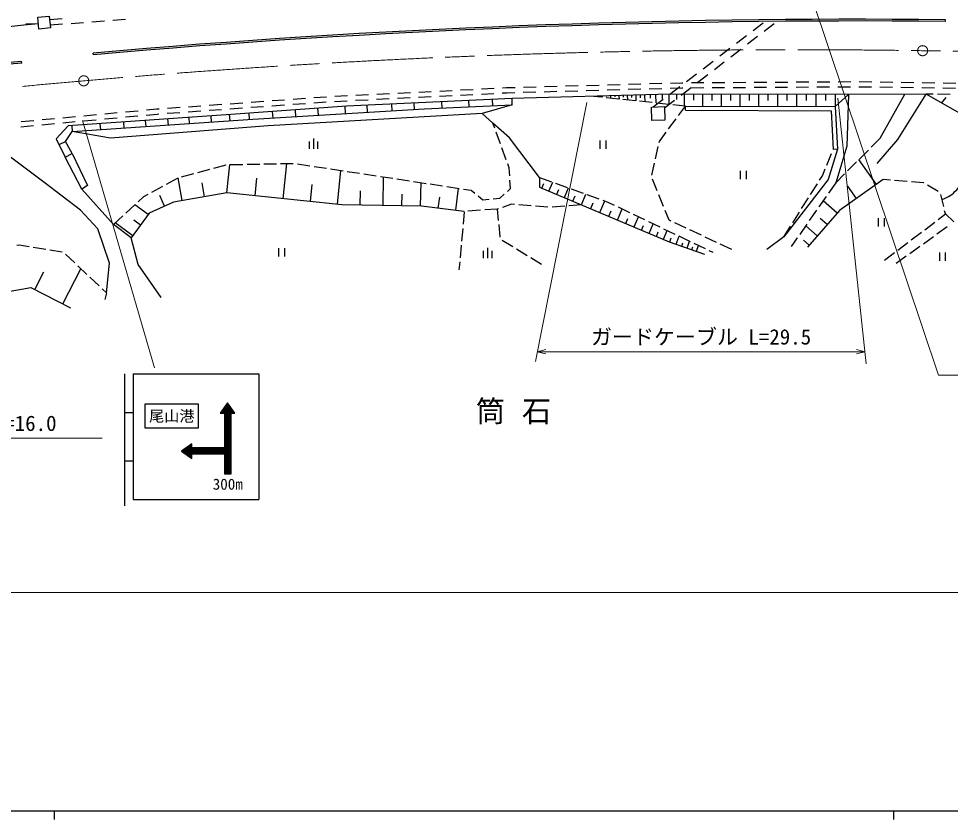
# Model space of a CAD drawing. Units: millimetres, scale not verified. Extents: x 40000 to 680000, y 20000 to 380000.
# Drawn here: x 163777 to 274782, y 204000 to 299466 of the extents above; entities that cross this region are included whole.
import ezdxf
from ezdxf.enums import TextEntityAlignment as Align

# ---------------------------------------------------------------- set-up
doc = ezdxf.new("R2010")
doc.units = ezdxf.units.MM
doc.header["$LTSCALE"] = 1000
doc.linetypes.add('CHAIN', pattern=[18.5, 12, -1.5, 3.5, -1.5])
for name, color, linetype, lineweight in [('M-BGD', 7, 'Continuous', 25), ('M-BMK', 2, 'CHAIN', 13), ('M-STR-HTXT', 7, 'Continuous', 13), ('M-STR-STRC', 7, 'Continuous', 25), ('M-TTL-BAND', 7, 'Continuous', 25)]:
    doc.layers.add(name, color=color, linetype=linetype, lineweight=lineweight)
doc.layers.add('M-BMK-HTXT', color=7, linetype='Continuous')
doc.styles.add('ＭＳ ゴシック', font='')
doc.styles.get('ＭＳ ゴシック').set_extended_font_data('MS Gothic')

msp = doc.modelspace()

# ---------------------------------------------------------------- hatches: boundary and pattern name
at = {"layer": 'M-STR-STRC'}
h = msp.add_hatch(dxfattribs=at)
h.set_pattern_fill('USER', color=256, style=0, pattern_type=2)
h.set_pattern_definition([(45, (188299, 245166), (-141.4214, 141.4214), []), (45, (188299, 245025), (-141.4214, 141.4214), [])])
h.paths.add_polyline_path([(188299, 245166), (188299, 247541), (184424, 247541), (184424, 247041), (183174, 247916), (184424, 248791), (184424, 248291), (188299, 248291), (188299, 252416), (187799, 252416), (188674, 253666), (189549, 252416), (189049, 252416), (189049, 245166)])

# ---------------------------------------------------------------- linework, layer by layer
at = {"layer": 'M-BGD'}
for p, q in [((166142, 298852), (164643, 298815)), ((167469, 299349), (168964, 299462)), ((167524, 298714), (169020, 298828)), ((170017, 298903), (171512, 299017)), ((172510, 299092), (174005, 299205)), ((175002, 299281), (176498, 299394)), ((251288, 298066), (252478, 298980)), ((252611, 297972), (253801, 298886)), ((274205, 299133), (274207, 299333)), ((249305, 296543), (250495, 297457)), ((250628, 296449), (251818, 297363)), ((172682, 295164), (172665, 295363)), ((247323, 295021), (248512, 295934)), ((248646, 294927), (249835, 295840)), ((164148, 294171), (164130, 294371)), ((245340, 293498), (246529, 294412)), ((246663, 293404), (247852, 294318)), ((243357, 291975), (244547, 292889)), ((244680, 291881), (245870, 292795)), ((215437, 290872), (213939, 290797)), ((217934, 290996), (216436, 290922)), ((220431, 291121), (218933, 291046)), ((221908, 291195), (221430, 291171)), ((222929, 291224), (221908, 291195)), ((225428, 291295), (223929, 291252)), ((227927, 291365), (226428, 291323)), ((230426, 291436), (228927, 291394)), ((232896, 290899), (231397, 290857)), ((232925, 291507), (231426, 291464)), ((235395, 290970), (233896, 290928)), ((235424, 291577), (233925, 291535)), ((237894, 291041), (236395, 290998)), ((237923, 291648), (236424, 291606)), ((240393, 291111), (238894, 291069)), ((240422, 291719), (238923, 291676)), ((241374, 290453), (242564, 291366)), ((242790, 291179), (241393, 291140)), ((242780, 291785), (241422, 291747)), ((242697, 290359), (243887, 291272)), ((242921, 291786), (242780, 291785)), ((242892, 291180), (242790, 291179)), ((245392, 291196), (243892, 291186)), ((245421, 291803), (243921, 291793)), ((247892, 291213), (246392, 291203)), ((247921, 291819), (246421, 291809)), ((250392, 291229), (248892, 291219)), ((250421, 291836), (248921, 291826)), ((252892, 291246), (251392, 291236)), ((252921, 291852), (251421, 291842)), ((255392, 291262), (253892, 291252)), ((255421, 291869), (253921, 291859)), ((257892, 291279), (256392, 291269)), ((257921, 291885), (256421, 291875)), ((260392, 291295), (258892, 291285)), ((260421, 291902), (258921, 291892)), ((262892, 291312), (261392, 291302)), ((262921, 291918), (261421, 291908)), ((265392, 291291), (263892, 291313)), ((265420, 291897), (263921, 291919)), ((267891, 291253), (266391, 291276)), ((267920, 291859), (266420, 291882)), ((270391, 291215), (268891, 291238)), ((270420, 291821), (268920, 291844)), ((272891, 291178), (271391, 291200)), ((272919, 291784), (271420, 291806)), ((275390, 291140), (273891, 291163)), ((275419, 291746), (273919, 291769)), ((195470, 289752), (193974, 289645)), ((197963, 289931), (196467, 289824)), ((200457, 290110), (198961, 290003)), ((202953, 290248), (201455, 290173)), ((222590, 289928), (202853, 289036)), ((205421, 289764), (203923, 289689)), ((205450, 290372), (203952, 290298)), ((207918, 289889), (206420, 289814)), ((207947, 290497), (206449, 290422)), ((210415, 290014), (208917, 289939)), ((210444, 290622), (208946, 290547)), ((212912, 290138), (211414, 290064)), ((212941, 290747), (211442, 290672)), ((215409, 290263), (213911, 290188)), ((217906, 290388), (216407, 290313)), ((220402, 290513), (218904, 290438)), ((220184, 289819), (220217, 289086)), ((221932, 290589), (221401, 290563)), ((222900, 290617), (221932, 290589)), ((239913, 290400), (222590, 289928)), ((222590, 289193), (222590, 289928)), ((225399, 290687), (223900, 290645)), ((227898, 290758), (226399, 290716)), ((230397, 290829), (228898, 290786)), ((233275, 290089), (232294, 290193)), ((233294, 290220), (233297, 290086)), ((235264, 289878), (233773, 290036)), ((233794, 290234), (233795, 290167)), ((234293, 290247), (234301, 289980)), ((234793, 290261), (234797, 290127)), ((235293, 290274), (235304, 289874)), ((237253, 289668), (235761, 289825)), ((235793, 290288), (235798, 290088)), ((236293, 290302), (236307, 289768)), ((236792, 290315), (236800, 290048)), ((237292, 290329), (237310, 289661)), ((237826, 290344), (237835, 290010)), ((238360, 290358), (238382, 289548)), ((239009, 290376), (239020, 289971)), ((239392, 288930), (240581, 289844)), ((239657, 290393), (239683, 289410)), ((271881, 290453), (239913, 290400)), ((240444, 290401), (240444, 289909)), ((240715, 288836), (241904, 289749)), ((241230, 290403), (241232, 289246)), ((242156, 290404), (242157, 289826)), ((243081, 290406), (243083, 289050)), ((244165, 290407), (244166, 289730)), ((245250, 290409), (245252, 289030)), ((246353, 290411), (246354, 289721)), ((247457, 290413), (247459, 289023)), ((248569, 290415), (248570, 289720)), ((249680, 290416), (249683, 289017)), ((250800, 290418), (250801, 289718)), ((251920, 290420), (251923, 289010)), ((253048, 290422), (253049, 289717)), ((254176, 290424), (254179, 289003)), ((255313, 290426), (255314, 289716)), ((256449, 290428), (256451, 288997)), ((257594, 290429), (257595, 289714)), ((258739, 290431), (258741, 288990)), ((259892, 290433), (259893, 289713)), ((261045, 290435), (261047, 288983)), ((261067, 288983), (262642, 290438)), ((262642, 290438), (262432, 284259)), ((266421, 285204), (269360, 290449)), ((268521, 285046), (271881, 290453)), ((278601, 286630), (271881, 290453)), ((272752, 290448), (271881, 290453)), ((274752, 290437), (273252, 290445)), ((273722, 289406), (274281, 290062)), ((180227, 288659), (179014, 288545)), ((180508, 288679), (180227, 288659)), ((183002, 288858), (181506, 288750)), ((185495, 289037), (183999, 288929)), ((187989, 289216), (186493, 289108)), ((190454, 288784), (188958, 288677)), ((190483, 289394), (188986, 289287)), ((202853, 289036), (189048, 288038)), ((192947, 288963), (191451, 288856)), ((192976, 289573), (191480, 289466)), ((191672, 287461), (212092, 288721)), ((195441, 289142), (193945, 289035)), ((197935, 289321), (196438, 289214)), ((200428, 289500), (198932, 289393)), ((199399, 288786), (199460, 287941)), ((202924, 289639), (201426, 289564)), ((202623, 289019), (202686, 288140)), ((205264, 289145), (205302, 288302)), ((208201, 289277), (208237, 288483)), ((210872, 289398), (210906, 288648)), ((212092, 288721), (222590, 289193)), ((214146, 289546), (214179, 288815)), ((217364, 289692), (217397, 288959)), ((222590, 289193), (219021, 288143)), ((239242, 289457), (237750, 289615)), ((241231, 289246), (239739, 289404)), ((243220, 289036), (241728, 289194)), ((242407, 287934), (243220, 289036)), ((243218, 288536), (243220, 289036)), ((243220, 289036), (261067, 288983)), ((261067, 288983), (261330, 283891)), ((168062, 287521), (166569, 287381)), ((170551, 287753), (169058, 287614)), ((189048, 288038), (169678, 286673)), ((173040, 287986), (171547, 287847)), ((175501, 287608), (174007, 287468)), ((175529, 288219), (174036, 288079)), ((177990, 287840), (176497, 287701)), ((178019, 288452), (176525, 288312)), ((180277, 288054), (178986, 287934)), ((180479, 288069), (180277, 288054)), ((182973, 288248), (181477, 288141)), ((181522, 287508), (181574, 286771)), ((185467, 288427), (183971, 288319)), ((184061, 287687), (184113, 286945)), ((187960, 288606), (186464, 288498)), ((186668, 287871), (186721, 287123)), ((188873, 288026), (188926, 287273)), ((191197, 288194), (191252, 287432)), ((219021, 288143), (193509, 286673)), ((193987, 288395), (194044, 287607)), ((196710, 288592), (196769, 287775)), ((220281, 286988), (219021, 288143)), ((241220, 286324), (242110, 287531)), ((165544, 286676), (164051, 286536)), ((165573, 287288), (164079, 287148)), ((168033, 286909), (166540, 286769)), ((169678, 286673), (168261, 285151)), ((170523, 287142), (169029, 287002)), ((170100, 286703), (170150, 285991)), ((170150, 285991), (191672, 287461)), ((173012, 287375), (171518, 287235)), ((173470, 286941), (173520, 286221)), ((193509, 286673), (174717, 285204)), ((176277, 287138), (176328, 286413)), ((178864, 287321), (178916, 286590)), ((220497, 286397), (220281, 286988)), ((222275, 285256), (220281, 286988)), ((169363, 284836), (170150, 285991)), ((174717, 285204), (170150, 285991)), ((221185, 284519), (220669, 285928)), ((240123, 284836), (240923, 285922)), ((168261, 285151), (169310, 282947)), ((168587, 284467), (169363, 284836)), ((170150, 283366), (169363, 284836)), ((198436, 283932), (198436, 284807)), ((198936, 283932), (198936, 285182)), ((199436, 283932), (199436, 284807)), ((225845, 280532), (222275, 285256)), ((233019, 284932), (233019, 283932)), ((233769, 283932), (233769, 284932)), ((239651, 282737), (239980, 284201)), ((240090, 284689), (240123, 284836)), ((262432, 284259), (261120, 279902)), ((265362, 284145), (266421, 285204)), ((266054, 282212), (268521, 285046)), ((166791, 279954), (162329, 283314)), ((169310, 282947), (170150, 283366)), ((170150, 283366), (171988, 279587)), ((221873, 282641), (221357, 284050)), ((260064, 282003), (260635, 283391)), ((261330, 283891), (260227, 280269)), ((260825, 283853), (260830, 283866)), ((261330, 283891), (260830, 283866)), ((263948, 282730), (265009, 283791)), ((171305, 279115), (169310, 282947)), ((187050, 281642), (188498, 282033)), ((188592, 278693), (188940, 282061)), ((188995, 282062), (190495, 282092)), ((190995, 282102), (192494, 282131)), ((192994, 282141), (194494, 282170)), ((194994, 282180), (196494, 282209)), ((195306, 277998), (195740, 282195)), ((196989, 282154), (198472, 281929)), ((222223, 281687), (222045, 282172)), ((239211, 280786), (239541, 282250)), ((262534, 281316), (263595, 282377)), ((265972, 279692), (263875, 282658)), ((183188, 280598), (184637, 280990)), ((185119, 281120), (186567, 281511)), ((198967, 281854), (200450, 281628)), ((200944, 281553), (202427, 281328)), ((201763, 277330), (202180, 281366)), ((202921, 281253), (204404, 281028)), ((204899, 280953), (206382, 280728)), ((222285, 280705), (222223, 281687)), ((249753, 281339), (249753, 280339)), ((250503, 280339), (250503, 281339)), ((259545, 280742), (259874, 281541)), ((261120, 279902), (262180, 280963)), ((171148, 276647), (166791, 279954)), ((181393, 279740), (182710, 280458)), ((183253, 277771), (182782, 280488)), ((185922, 278234), (185633, 279903)), ((191949, 278346), (192166, 280444)), ((206876, 280653), (208359, 280428)), ((207200, 277196), (207256, 280596)), ((208853, 280353), (210336, 280128)), ((210831, 280053), (212314, 279828)), ((211674, 277122), (211721, 279918)), ((212808, 279753), (214291, 279528)), ((222380, 279220), (222317, 280206)), ((225845, 280532), (227256, 280022)), ((225845, 280532), (225845, 279377)), ((226106, 279267), (226330, 279797)), ((226954, 278909), (227402, 279969)), ((227726, 279852), (229137, 279343)), ((239870, 278924), (239308, 280315)), ((260227, 280269), (254926, 273445)), ((258135, 278515), (258937, 279782)), ((259205, 280205), (259545, 280742)), ((261120, 279902), (260262, 278671)), ((266789, 280269), (261592, 276595)), ((267641, 280204), (266789, 280269)), ((269635, 280050), (268140, 280165)), ((271566, 279902), (270134, 280012)), ((271621, 279869), (271566, 279902)), ((171988, 279587), (171305, 279115)), ((175085, 274915), (171305, 279115)), ((179637, 278782), (180954, 279500)), ((188575, 278695), (182224, 277592)), ((202276, 277277), (188575, 278695)), ((198534, 277664), (198743, 279682)), ((204480, 277241), (204508, 278941)), ((214786, 279453), (216269, 279228)), ((215876, 276613), (216201, 279238)), ((216763, 279153), (217708, 279010)), ((217708, 279010), (218123, 278658)), ((222003, 278874), (222380, 279220)), ((225845, 279377), (241278, 272868)), ((227881, 278518), (228125, 279097)), ((228807, 278128), (229295, 279285)), ((229607, 279173), (231018, 278663)), ((263600, 278015), (262551, 279497)), ((273344, 278853), (272052, 279615)), ((178017, 277635), (178707, 278275)), ((178707, 278275), (179198, 278543)), ((182224, 277592), (179337, 276280)), ((181166, 277112), (180596, 278367)), ((209437, 277159), (209460, 278557)), ((213776, 276873), (213938, 278185)), ((218505, 278335), (219073, 277855)), ((219073, 277855), (219825, 277932)), ((220323, 277983), (221120, 278065)), ((221120, 278065), (221635, 278536)), ((229817, 277701), (230084, 278333)), ((230828, 277275), (231361, 278539)), ((231488, 278493), (232899, 277983)), ((233036, 276344), (233617, 277724)), ((233369, 277814), (233981, 277592)), ((233981, 277592), (234747, 277226)), ((240619, 277070), (240057, 278461)), ((257065, 276825), (257868, 278092)), ((259977, 278261), (259119, 277030)), ((261297, 276259), (259614, 277740)), ((273990, 277050), (273655, 278512)), ((173195, 274390), (171148, 276647)), ((176551, 276275), (177651, 277295)), ((179221, 276122), (177636, 277282)), ((211777, 277120), (202276, 277277)), ((216869, 276490), (211777, 277120)), ((216864, 276436), (216729, 274942)), ((218810, 276619), (217313, 276520)), ((220806, 276752), (219309, 276653)), ((220944, 276800), (220806, 276752)), ((220806, 276752), (220926, 275405)), ((222485, 277330), (221417, 276963)), ((222855, 277300), (222485, 277330)), ((224848, 277142), (223353, 277261)), ((226842, 276983), (225347, 277102)), ((228835, 277108), (227340, 276982)), ((230828, 277275), (229333, 277150)), ((231932, 276810), (232223, 277499)), ((234088, 275900), (234365, 276558)), ((235140, 275457), (235694, 276772)), ((235198, 277010), (236551, 276362)), ((241278, 275440), (240806, 276607)), ((255995, 275135), (256798, 276403)), ((261592, 276595), (257760, 272238)), ((258833, 276620), (257976, 275389)), ((274190, 276175), (274102, 276563)), ((175085, 274915), (176184, 275935)), ((179337, 276280), (177184, 273340)), ((178292, 274854), (177500, 275434)), ((236117, 275045), (236375, 275655)), ((237001, 276146), (238354, 275498)), ((237095, 274632), (237610, 275854)), ((241496, 275337), (241278, 275440)), ((260113, 274913), (259271, 275653)), ((266179, 275693), (266179, 274693)), ((266929, 274693), (266929, 275693)), ((273313, 275507), (274190, 276175)), ((275188, 275230), (274190, 276175)), ((174612, 270296), (173195, 274390)), ((177184, 273340), (175085, 274915)), ((177364, 273586), (175290, 275105)), ((216684, 274444), (216549, 272950)), ((220971, 274907), (221105, 273413)), ((238003, 274249), (238242, 274817)), ((238805, 275282), (240158, 274634)), ((238911, 273866), (239390, 275001)), ((240599, 273154), (241044, 274209)), ((240609, 274418), (241962, 273770)), ((243305, 274483), (241949, 275123)), ((245114, 273630), (243757, 274270)), ((254926, 273445), (255728, 274713)), ((257690, 274979), (256833, 273748)), ((258928, 273566), (257551, 274778)), ((271721, 274296), (272915, 275205)), ((273186, 273794), (274405, 274668)), ((178024, 270138), (177184, 273340)), ((239755, 273510), (239978, 274038)), ((241351, 272842), (241519, 273322)), ((242119, 272574), (242455, 273534)), ((242413, 273554), (243766, 272906)), ((246923, 272777), (245566, 273417)), ((254926, 273445), (252931, 271923)), ((256547, 273337), (255818, 272291)), ((270130, 273085), (271323, 273994)), ((271561, 272628), (272780, 273502)), ((163550, 272459), (163851, 272501)), ((163851, 272501), (165032, 272310)), ((165526, 272230), (167007, 271991)), ((194726, 272100), (194726, 271100)), ((195476, 271100), (195476, 272100)), ((216504, 272452), (216369, 270958)), ((219673, 270894), (219673, 272144)), ((221395, 273067), (222674, 272284)), ((223101, 272023), (224380, 271240)), ((241278, 272868), (245477, 271398)), ((242771, 272345), (242914, 272753)), ((243424, 272117), (243709, 272933)), ((243979, 271923), (244100, 272269)), ((244216, 272690), (245569, 272042)), ((244533, 271729), (244776, 272422)), ((248732, 271923), (247375, 272563)), ((257959, 272464), (257270, 273070)), ((268538, 271874), (269732, 272783)), ((269936, 271462), (271155, 272336)), ((167500, 271911), (168981, 271671)), ((169363, 271365), (170456, 270338)), ((219173, 270894), (219173, 271769)), ((220173, 270894), (220173, 271769)), ((224807, 270979), (226086, 270195)), ((246020, 271826), (246474, 271608)), ((266946, 270663), (268140, 271572)), ((268311, 270296), (269530, 271170)), ((273468, 271586), (273468, 270586)), ((274218, 270586), (274218, 271586)), ((170821, 269995), (171914, 268968)), ((174245, 266779), (174612, 270296)), ((180754, 266201), (178024, 270138)), ((216325, 270460), (216239, 269508)), ((165694, 267165), (166766, 269262)), ((169050, 265449), (171194, 269645)), ((172278, 268626), (173372, 267599)), ((162329, 266884), (165216, 267409)), ((165216, 267409), (169940, 264994)), ((173736, 267257), (174245, 266779)), ((174245, 266779), (174059, 265999))]:
    msp.add_line(p, q, dxfattribs=at)
for points in [[(166068, 299639), (167424, 299768), (167559, 298348), (166203, 298219)], [(239159, 288920), (240708, 288985), (240776, 287365), (239226, 287301)]]:
    msp.add_lwpolyline(points, close=True, dxfattribs=at)
msp.add_lwpolyline([(243218, 288536), (260592, 288485), (260830, 283866)], dxfattribs=at)
for centre, radius, start, end in [((472971, -2656092), 2970831, 95.9281, 97.0192), ((263905, -737651), 1037035, 89.43082, 95.04751), ((263905, -737651), 1036835, 89.43082, 95.04751), ((257594, -770740), 1069204, 95.01486, 97.50322), ((257594, -770740), 1069004, 95.01486, 97.50322)]:
    msp.add_arc(centre, radius, start, end, dxfattribs=at)
msp.add_open_spline([(273796, 277894), (274586, 278233), (274982, 278459), (275533, 279064), (276270, 279873), (276365, 280604), (276517, 281688), (276722, 283149), (276084, 284000), (276298, 285460), (276425, 286326), (276503, 286692), (276831, 287637)], degree=3, knots=[0, 0, 0, 0, 1, 1, 1, 2, 2, 2, 3, 3, 3, 4, 4, 4, 4], dxfattribs=at)
at = {"layer": 'M-BMK'}
for centre in [(271479, 295642), (171536, 292052)]:
    msp.add_circle(centre, 600, dxfattribs=at)
msp.add_arc((256497, -680227), 975984, 87.11766, 100.84109, dxfattribs=at)
at = {"layer": 'M-STR-HTXT'}
for p, q in [((258366, 301742), (273379, 256954)), ((261369, 289982), (264744, 258308)), ((231468, 289482), (225338, 258580)), ((179981, 257843), (171395, 287313)), ((225571, 259759), (226571, 260022)), ((225571, 259759), (264595, 259759)), ((225571, 259759), (226571, 259496)), ((264595, 259759), (263595, 260022)), ((264595, 259759), (263595, 259496)), ((273379, 256954), (306908, 256954)), ((135989, 249457), (173738, 249457)), ((500199, 231056), (81396, 231056))]:
    msp.add_line(p, q, dxfattribs=at)
at = {"layer": 'M-STR-STRC'}
for p, q in [((176409, 257131), (176409, 241392)), ((177409, 257131), (177409, 242131)), ((177409, 257131), (192409, 257131)), ((192409, 257131), (192409, 242131)), ((188674, 253666), (187799, 252416)), ((189549, 252416), (188674, 253666)), ((176409, 252506), (177409, 252506)), ((187799, 252416), (188299, 252416)), ((188299, 252416), (188299, 248291)), ((189049, 252416), (189049, 245166)), ((189049, 252416), (189549, 252416)), ((184424, 248791), (183174, 247916)), ((184424, 248291), (184424, 248791)), ((183174, 247916), (184424, 247041)), ((188299, 248291), (184424, 248291)), ((188299, 247541), (184424, 247541)), ((184424, 247041), (184424, 247541)), ((188299, 247541), (188299, 245166)), ((176409, 246756), (177409, 246756)), ((189049, 245166), (188299, 245166)), ((177409, 242131), (192409, 242131))]:
    msp.add_line(p, q, dxfattribs=at)
msp.add_lwpolyline([(178824, 250684), (185224, 250684), (185224, 253484), (178824, 253484)], close=True, dxfattribs=at)
at = {"layer": 'M-TTL-BAND'}
for p, q in [((40000, 205000), (579000, 205000)), ((168000, 205000), (168000, 204000)), ((268000, 205000), (268000, 204000))]:
    msp.add_line(p, q, dxfattribs=at)

# ---------------------------------------------------------------- texts
at = {"layer": 'M-BMK-HTXT', "insert": (223736, 251102), "char_height": 2566, "attachment_point": 8, "style": 'ＭＳ ゴシック'}
msp.add_mtext('\\T1.57;筒石', dxfattribs=at)
at = {"layer": 'M-STR-HTXT', "style": 'ＭＳ ゴシック'}
for s, p in [('ガードケーブル L=29.5', (245083, 260059)), ('ヒューム管φ600 L=16.0', (154863, 249757))]:
    msp.add_text(s, height=1833, dxfattribs=at).set_placement(p, align=Align.BOTTOM_CENTER)
at = {"layer": 'M-STR-STRC', "style": 'ＭＳ ゴシック'}
msp.add_text('尾山港', height=1320, dxfattribs=at).set_placement((182024, 252084), align=Align.MIDDLE_CENTER)
msp.add_text('300m', height=1320, dxfattribs=at).set_placement((188693, 242908), align=Align.BOTTOM_CENTER)

doc.saveas('drawing.dxf')
